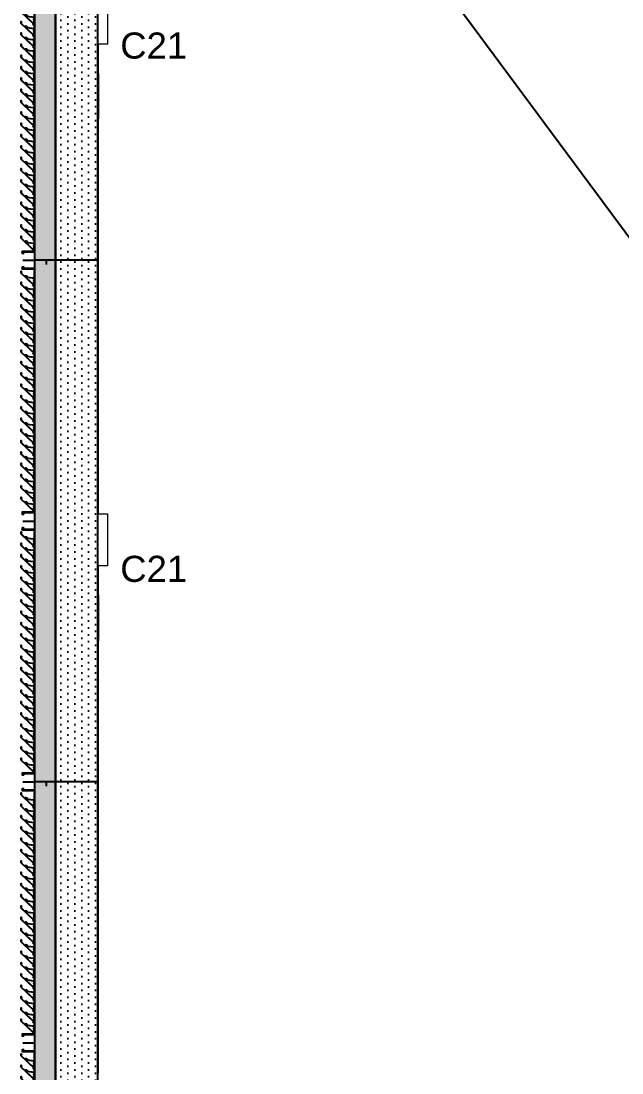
# Model space of a CAD drawing. Header units: millimetres. Extents: x 652937 to 1670132, y 1473552 to 2851037.
# Drawn here: x 696048 to 699505, y 1484532 to 1490579 of the extents above; entities that cross this region are included whole.
import ezdxf

# ---------------------------------------------------------------- set-up
doc = ezdxf.new("R2010")
doc.units = ezdxf.units.MM
doc.set_wipeout_variables(frame=1)
for name, pattern in [('CENTER', [50.8, 31.75, -6.35, 6.35, -6.35]), ('HIDDEN', [0.375, 0.25, -0.125]), ('XKITLINE00', [0]), ('XKITLINE02', [4, 2, -2])]:
    doc.linetypes.add(name, pattern=pattern)
for name, color, linetype in [('010 - ASPG_ACCESSORIES_MAIN_COLOR_1', 7, 'Continuous'), ('010 - ASPG_EXTR_MAIN_COLOR_2', 7, 'Continuous'), ('010 - ASPG_FLASHING_HATCH_', 7, 'Continuous'), ('010 - ASPG_FLASHING_MAIN_COLOR_2', 7, 'Continuous'), ('010 - ASPG_FLASHING_MAIN_COLOR_4', 7, 'Continuous'), ('010 - ASPG_FLASHING_WIPEOUT_', 7, 'Continuous'), ('010 - ASPG_FLASING_WIPEOUT_', 7, 'Continuous'), ('010 - ASPG_FRAMING_CUT_COLOR_4', 7, 'Continuous'), ('010 - ASPG_FRAMING_HATCH_', 7, 'Continuous'), ('010 - ASPG_FRAMING_MAIN_COLOR_2', 7, 'Continuous'), ('010 - ASPG_FRAMING_SUB_COLOR_2', 7, 'Continuous'), ('010 - ASPG_FRAMING_WIPEOUT_', 7, 'Continuous'), ('BOLT & SCREW', 7, 'Continuous'), ('Center Line', 7, 'CENTER'), ('DIM', 7, 'Continuous')]:
    doc.layers.add(name, color=color, linetype=linetype)
for name, color, linetype, plot in [('010 - ASPG_EXTR_DEF_SUB', 7, 'Continuous', False), ('010 - ASPG_FASTERN_DEF_SUB', 7, 'Continuous', False), ('010 - ASPG_FRAMING_DEF_SUB', 7, 'Continuous', False)]:
    doc.layers.add(name, color=color, linetype=linetype, plot=plot)
for name, color, linetype, lineweight in [('12-GRID', 7, 'CENTER', 13), ('A-230-M_FLOOR', 7, 'Continuous', 25), ('A-COLOMN', 7, 'Continuous', 9), ('A-WALL', 7, 'Continuous', 25), ('Bolt', 7, 'Continuous', 0), ('Part', 7, 'Continuous', 0), ('S-230-A-FLOOR', 7, 'Continuous', 9), ('SCREW', 7, 'Continuous', 5)]:
    doc.layers.add(name, color=color, linetype=linetype, lineweight=lineweight)
doc.styles.add('Arial', font='arial.ttf')
pattern_1 = [(270, (1257419.24324, -520041.6224), (0.65495992507, -1.1344238721), [0.7562825814, -1.5125651628]), (30, (1257419.24324, -520041.6224), (0.65495992936, 1.1344238696), [0.7562825814, -1.5125651628]), (330, (1257419.24324, -520041.6224), (1.30991985442, -2.48e-09), [-1.5125651628, 0.7562825814])]
pattern_2 = [(315, (1257419.4929, -520021.6224), (1.3369313545, 1.3369313545), []), (45, (1257419.4929, -520021.6224), (-1.3369313545, 1.3369313545), [])]
pattern_3 = [(270, (1257419.4425, -520043.9224), (0.65495992507, -1.1344238721), [0.7562825814, -1.5125651628]), (30, (1257419.4425, -520043.9224), (0.65495992936, 1.1344238696), [0.7562825814, -1.5125651628]), (330, (1257419.4425, -520043.9224), (1.30991985442, -2.48e-09), [-1.5125651628, 0.7562825814])]
pattern_4 = [(315, (1257419.1929, -520023.9224), (1.3369313545, 1.3369313545), []), (45, (1257419.1929, -520023.9224), (-1.3369313545, 1.3369313545), [])]

# ---------------------------------------------------------------- blocks, each defined once
blk = doc.blocks.new('opening')
at = {"layer": 'A-230-M_FLOOR', "color": 7, "linetype": 'HIDDEN', "ltscale": 30}
blk.add_line((6.9598, 1.6996), (23.2147, 13.7349), dxfattribs=at)
blk = doc.blocks.new('21')
at = {"layer": 'A-COLOMN', "color": 7}
for p, q in [((0, 0.0692), (0, -0.0692)), ((-0.0692, 0), (0.0692, 0))]:
    blk.add_line(p, q, dxfattribs=at)
at = {"layer": 'A-COLOMN', "color": 7, "ltscale": 3}
blk.add_lwpolyline([(-0.15, 0.15), (0.15, 0.15), (0.15, -0.15), (-0.15, -0.15)], close=True, dxfattribs=at)
blk = doc.blocks.new('3')
at = {"layer": 'Bolt', "color": 7, "linetype": 'XKITLINE00', "lineweight": 0}
for p, q in [((-154.516, 63.235), (-154.516, 63.189)), ((-154.516, 63.235), (-154.516, 63.189)), ((-154.216, 63.235), (-154.216, 63.189)), ((-154.216, 63.235), (-154.216, 63.189)), ((-142.941, 63.235), (-142.941, 63.189)), ((-142.941, 63.235), (-142.941, 63.189)), ((-142.641, 63.235), (-142.641, 63.189)), ((-142.641, 63.235), (-142.641, 63.189)), ((-138.441, 63.235), (-138.441, 63.189)), ((-138.441, 63.235), (-138.441, 63.189)), ((-138.141, 63.235), (-138.141, 63.189)), ((-138.141, 63.235), (-138.141, 63.189)), ((-127.941, 63.235), (-127.941, 63.189)), ((-127.941, 63.235), (-127.941, 63.189)), ((-127.641, 63.235), (-127.641, 63.189)), ((-127.641, 63.235), (-127.641, 63.189)), ((-154.586, 63.165), (-154.54, 63.165)), ((-154.586, 63.165), (-154.54, 63.165)), ((-154.516, 63.095), (-154.516, 63.142)), ((-154.516, 63.095), (-154.516, 63.142)), ((-154.446, 63.165), (-154.493, 63.165)), ((-154.446, 63.165), (-154.493, 63.165)), ((-154.286, 63.165), (-154.24, 63.165)), ((-154.286, 63.165), (-154.24, 63.165)), ((-154.216, 63.095), (-154.216, 63.142)), ((-154.216, 63.095), (-154.216, 63.142)), ((-154.146, 63.165), (-154.193, 63.165)), ((-154.146, 63.165), (-154.193, 63.165)), ((-143.011, 63.165), (-142.965, 63.165)), ((-143.011, 63.165), (-142.965, 63.165)), ((-142.941, 63.095), (-142.941, 63.142)), ((-142.941, 63.095), (-142.941, 63.142)), ((-142.871, 63.165), (-142.918, 63.165)), ((-142.871, 63.165), (-142.918, 63.165)), ((-142.711, 63.165), (-142.665, 63.165)), ((-142.711, 63.165), (-142.665, 63.165)), ((-142.641, 63.095), (-142.641, 63.142)), ((-142.641, 63.095), (-142.641, 63.142)), ((-142.571, 63.165), (-142.618, 63.165)), ((-142.571, 63.165), (-142.618, 63.165)), ((-138.511, 63.165), (-138.465, 63.165)), ((-138.511, 63.165), (-138.465, 63.165)), ((-138.441, 63.095), (-138.441, 63.142)), ((-138.441, 63.095), (-138.441, 63.142)), ((-138.371, 63.165), (-138.418, 63.165)), ((-138.371, 63.165), (-138.418, 63.165)), ((-138.211, 63.165), (-138.165, 63.165)), ((-138.211, 63.165), (-138.165, 63.165)), ((-138.141, 63.095), (-138.141, 63.142)), ((-138.141, 63.095), (-138.141, 63.142)), ((-138.071, 63.165), (-138.118, 63.165)), ((-138.071, 63.165), (-138.118, 63.165)), ((-128.011, 63.165), (-127.965, 63.165)), ((-128.011, 63.165), (-127.965, 63.165)), ((-127.941, 63.095), (-127.941, 63.142)), ((-127.941, 63.095), (-127.941, 63.142)), ((-127.871, 63.165), (-127.918, 63.165)), ((-127.871, 63.165), (-127.918, 63.165)), ((-127.711, 63.165), (-127.665, 63.165)), ((-127.711, 63.165), (-127.665, 63.165)), ((-127.641, 63.095), (-127.641, 63.142)), ((-127.641, 63.095), (-127.641, 63.142)), ((-127.571, 63.165), (-127.618, 63.165)), ((-127.571, 63.165), (-127.618, 63.165)), ((-154.836, 62.614), (-154.79, 62.614)), ((-154.766, 62.684), (-154.766, 62.637)), ((-154.766, 62.544), (-154.766, 62.591)), ((-154.696, 62.614), (-154.743, 62.614)), ((-154.036, 62.614), (-153.99, 62.614)), ((-153.966, 62.684), (-153.966, 62.637)), ((-153.966, 62.544), (-153.966, 62.591)), ((-153.896, 62.614), (-153.943, 62.614)), ((-143.261, 62.616), (-143.215, 62.616)), ((-143.191, 62.686), (-143.191, 62.64)), ((-143.191, 62.546), (-143.191, 62.593)), ((-143.121, 62.616), (-143.168, 62.616)), ((-142.461, 62.616), (-142.415, 62.616)), ((-142.391, 62.686), (-142.391, 62.64)), ((-142.391, 62.546), (-142.391, 62.593)), ((-142.321, 62.616), (-142.368, 62.616)), ((-138.761, 62.617), (-138.715, 62.617)), ((-138.691, 62.687), (-138.691, 62.64)), ((-138.691, 62.547), (-138.691, 62.594)), ((-138.621, 62.617), (-138.668, 62.617)), ((-137.961, 62.617), (-137.915, 62.617)), ((-137.891, 62.687), (-137.891, 62.64)), ((-137.891, 62.547), (-137.891, 62.594)), ((-137.821, 62.617), (-137.868, 62.617)), ((-128.261, 62.622), (-128.215, 62.622)), ((-128.191, 62.692), (-128.191, 62.646)), ((-128.191, 62.552), (-128.191, 62.599)), ((-128.121, 62.622), (-128.168, 62.622)), ((-127.461, 62.622), (-127.415, 62.622)), ((-127.391, 62.692), (-127.391, 62.646)), ((-127.391, 62.552), (-127.391, 62.599)), ((-127.321, 62.622), (-127.368, 62.622))]:
    blk.add_line(p, q, dxfattribs=at)
at = {"layer": 'Bolt', "color": 7, "linetype": 'XKITLINE02', "lineweight": 0}
for p, q in [((-154.312, 62.614), (-154.526, 62.614)), ((-154.381, 62.711), (-154.406, 62.711)), ((-154.351, 62.649), (-154.381, 62.649)), ((-142.846, 62.616), (-142.631, 62.616)), ((-142.806, 62.651), (-142.776, 62.651)), ((-142.776, 62.714), (-142.751, 62.714)), ((-138.237, 62.617), (-138.451, 62.617)), ((-138.306, 62.715), (-138.331, 62.715)), ((-138.276, 62.652), (-138.306, 62.652)), ((-127.846, 62.622), (-127.631, 62.622)), ((-127.806, 62.657), (-127.776, 62.657)), ((-127.806, 62.587), (-127.776, 62.587)), ((-127.776, 62.72), (-127.751, 62.72)), ((-154.381, 62.516), (-154.406, 62.516)), ((-154.351, 62.579), (-154.381, 62.579)), ((-142.806, 62.581), (-142.776, 62.581)), ((-142.776, 62.519), (-142.751, 62.519)), ((-138.306, 62.52), (-138.331, 62.52)), ((-138.276, 62.582), (-138.306, 62.582)), ((-127.776, 62.525), (-127.751, 62.525))]:
    blk.add_line(p, q, dxfattribs=at)
at = {"layer": 'Part', "color": 7, "linetype": 'XKITLINE02', "lineweight": 0}
for p, q in [((-155.741, 63.493), (-155.741, 62.868)), ((-154.381, 63.465), (-154.381, 62.889)), ((-154.351, 63.465), (-154.351, 62.889)), ((-142.806, 63.465), (-142.806, 62.891)), ((-142.776, 63.465), (-142.776, 62.891)), ((-138.306, 63.465), (-138.306, 62.892)), ((-138.276, 63.465), (-138.276, 62.892)), ((-127.806, 63.465), (-127.806, 62.897)), ((-127.806, 62.897), (-127.806, 63.465)), ((-127.776, 63.465), (-127.776, 62.897)), ((-127.776, 62.897), (-127.776, 63.465)), ((-154.381, 63.007), (-154.351, 63.007)), ((-142.776, 63.009), (-142.806, 63.009)), ((-138.306, 63.01), (-138.276, 63.01)), ((-127.776, 63.015), (-127.806, 63.015)), ((-154.381, 62.764), (-154.381, 62.464)), ((-142.776, 62.766), (-142.776, 62.466)), ((-138.306, 62.767), (-138.306, 62.467)), ((-127.776, 62.772), (-127.776, 62.472))]:
    blk.add_line(p, q, dxfattribs=at)
at = {"layer": 'Part', "color": 7, "linetype": 'HIDDEN', "lineweight": 0, "ltscale": 5}
for p, q in [((-141.416, 63.452), (-155.741, 63.453)), ((-126.416, 63.452), (-139.667, 63.453)), ((-141.416, 62.907), (-155.741, 62.908)), ((-126.416, 62.907), (-139.667, 62.908))]:
    blk.add_line(p, q, dxfattribs=at)
at = {"layer": 'Part', "color": 7, "linetype": 'HIDDEN', "lineweight": 0}
for p, q in [((-155.016, 62.989), (-154.916, 62.889)), ((-153.816, 62.889), (-153.716, 62.989)), ((-143.341, 62.891), (-143.441, 62.991)), ((-142.141, 62.991), (-142.241, 62.891))]:
    blk.add_line(p, q, dxfattribs=at)
at = {"layer": 'Part', "color": 7, "lineweight": 0}
for p, q in [((-138.941, 62.992), (-138.841, 62.892)), ((-137.741, 62.892), (-137.641, 62.992)), ((-128.341, 62.897), (-128.441, 62.997)), ((-127.141, 62.997), (-127.241, 62.897)), ((-154.406, 62.764), (-154.406, 62.464)), ((-142.751, 62.766), (-142.751, 62.466)), ((-138.331, 62.767), (-138.331, 62.467)), ((-127.751, 62.772), (-127.751, 62.472)), ((-154.916, 62.339), (-155.016, 62.239)), ((-153.716, 62.239), (-153.816, 62.339)), ((-143.441, 62.241), (-143.341, 62.341)), ((-142.241, 62.341), (-142.141, 62.241)), ((-138.841, 62.342), (-138.941, 62.242)), ((-137.641, 62.242), (-137.741, 62.342)), ((-128.441, 62.247), (-128.341, 62.347)), ((-127.241, 62.347), (-127.141, 62.247))]:
    blk.add_line(p, q, dxfattribs=at)
for points in [[(-155.741, 62.868), (-141.416, 62.867), (-141.416, 63.492), (-155.741, 63.493)], [(-126.416, 62.867), (-139.667, 62.868), (-139.667, 63.493), (-126.416, 63.492)], [(-143.341, 62.891), (-142.241, 62.891), (-142.241, 62.341), (-143.341, 62.341)], [(-137.741, 62.892), (-138.841, 62.892), (-138.841, 62.342), (-137.741, 62.342)], [(-128.341, 62.897), (-127.241, 62.897), (-127.241, 62.347), (-128.341, 62.347)], [(-153.816, 62.889), (-154.916, 62.889), (-154.916, 62.339), (-153.816, 62.339)], [(-154.616, 62.404), (-154.381, 62.404), (-154.381, 62.824), (-154.616, 62.824), (-154.616, 62.864), (-154.116, 62.864), (-154.116, 62.824), (-154.351, 62.824), (-154.351, 62.404), (-154.116, 62.404), (-154.116, 62.364), (-154.616, 62.364)], [(-142.541, 62.406), (-142.776, 62.406), (-142.776, 62.826), (-142.541, 62.826), (-142.541, 62.866), (-143.041, 62.866), (-143.041, 62.826), (-142.806, 62.826), (-142.806, 62.406), (-143.041, 62.406), (-143.041, 62.366), (-142.541, 62.366)], [(-138.541, 62.407), (-138.306, 62.407), (-138.306, 62.827), (-138.541, 62.827), (-138.541, 62.867), (-138.041, 62.867), (-138.041, 62.827), (-138.276, 62.827), (-138.276, 62.407), (-138.041, 62.407), (-138.041, 62.367), (-138.541, 62.367)], [(-127.541, 62.412), (-127.776, 62.412), (-127.776, 62.832), (-127.541, 62.832), (-127.541, 62.872), (-128.041, 62.872), (-128.041, 62.832), (-127.806, 62.832), (-127.806, 62.412), (-128.041, 62.412), (-128.041, 62.372), (-127.541, 62.372)]]:
    blk.add_lwpolyline(points, close=True, dxfattribs=at)
at = {"layer": 'Part', "color": 7, "linetype": 'XKITLINE02', "lineweight": 0}
for points in [[(-154.116, 62.889), (-154.116, 63.465), (-154.616, 63.465), (-154.616, 62.889)], [(-143.041, 62.891), (-143.041, 63.465), (-142.541, 63.465), (-142.541, 62.891)], [(-138.041, 62.897), (-138.041, 63.465), (-138.541, 63.465), (-138.541, 62.892)], [(-128.041, 62.897), (-128.041, 63.465), (-127.541, 63.465), (-127.541, 62.897)]]:
    blk.add_lwpolyline(points, dxfattribs=at)
at = {"layer": 'Part', "color": 7, "linetype": 'HIDDEN', "lineweight": 0}
for points in [[(-153.716, 62.859), (-153.716, 62.989), (-155.016, 62.989), (-155.016, 62.859)], [(-143.441, 62.861), (-143.441, 62.991), (-142.141, 62.991), (-142.141, 62.861)], [(-138.041, 62.992), (-138.541, 62.992)], [(-128.041, 62.997), (-127.541, 62.997)]]:
    blk.add_lwpolyline(points, dxfattribs=at)
at = {"layer": 'Part', "color": 7, "lineweight": 0}
for points in [[(-138.541, 62.992), (-138.941, 62.992), (-138.941, 62.242), (-137.641, 62.242), (-137.641, 62.992), (-138.041, 62.992)], [(-127.541, 62.997), (-127.141, 62.997), (-127.141, 62.247), (-128.441, 62.247), (-128.441, 62.997), (-128.041, 62.997)], [(-155.016, 62.859), (-155.016, 62.239), (-153.716, 62.239), (-153.716, 62.859)], [(-154.381, 62.464), (-154.681, 62.464), (-154.681, 62.764), (-154.381, 62.764)], [(-142.141, 62.861), (-142.141, 62.241), (-143.441, 62.241), (-143.441, 62.861)], [(-142.776, 62.466), (-142.476, 62.466), (-142.476, 62.766), (-142.776, 62.766)], [(-138.306, 62.467), (-138.606, 62.467), (-138.606, 62.767), (-138.306, 62.767)], [(-127.776, 62.472), (-127.476, 62.472), (-127.476, 62.772), (-127.776, 62.772)]]:
    blk.add_lwpolyline(points, dxfattribs=at)
blk = doc.blocks.new('W-1-PP18-ST_ENT3_REV02_20260413-050421_PP18_ENT3_MAIN_PLAN')
at = {"layer": 'A-WALL', "color": 7, "linetype": 'HIDDEN', "lineweight": 13, "ltscale": 8}
for points in [[(-4083.9, -4906), (-4084.4, -2206)], [(-4083.3, -8120.9), (-4083.8, -5205.9)]]:
    blk.add_lwpolyline(points, dxfattribs=at)
at = {"layer": 'A-WALL', "color": 7, "lineweight": 13}
for points in [[(-3834, -4905.9), (-3834.5, -2205.9)], [(-3833.3, -8119.9), (-3833.9, -5205.9)]]:
    blk.add_lwpolyline(points, dxfattribs=at)
at = {"color": 7, "xscale": 1000, "yscale": 1000, "zscale": 1000, "rotation": 90.00830806532032}
blk.add_blockref('opening', (9903.2, -22408.6), dxfattribs=at)
at = {"layer": 'S-230-A-FLOOR', "color": 7, "xscale": 1000, "yscale": 1000, "zscale": 1000, "rotation": 90.00830806532032}
for p in [(-3932.4, -2055.9), (-3932.4, -5055.9)]:
    blk.add_blockref('21', p, dxfattribs=at)
at = {"layer": 'DIM', "color": 7, "char_height": 150, "attachment_point": 5, "rotation": 0.00831, "style": 'Arial', "bg_fill": 3, "box_fill_scale": 1.1, "bg_fill_color": 256, "bg_fill_true_color": 13158600, "bg_fill_transparency": 0}
for insert in [(-3516.5, -2215.8), (-3516.5, -5224)]:
    blk.add_mtext('\\A1;C21', dxfattribs=dict(at, insert=insert))
at = {"color": 7, "xscale": 200.000000000001, "yscale": 200.000000000001, "zscale": 200.000000000001, "rotation": 90}
blk.add_blockref('3', (8614.4, 23052.3), dxfattribs=at)
blk = doc.blocks.new('*U9351')
at = {"layer": '12-GRID', "color": 7, "linetype": 'CENTER'}
for p, q in [((0, -6.2), (0, 2.2)), ((-4.2, -2), (4.2, -2))]:
    blk.add_line(p, q, dxfattribs=at)
at = {"layer": 'BOLT & SCREW', "color": 7}
for p, q in [((-0.6, -1.8), (-1.8, -1.6)), ((-0.6, -2.2), (-1.8, -2.4)), ((-0.5, -1.8), (-0.9, -1.6)), ((-0.5, -2.2), (-0.9, -2.4)), ((-0.2, -1.4), (-0.4, -0.2)), ((-0.2, -1.5), (-0.4, -1.1)), ((-0.2, -2.5), (-0.4, -2.9)), ((-0.2, -2.6), (-0.4, -3.8)), ((0.2, -1.4), (0.4, -0.2)), ((0.2, -1.5), (0.4, -1.1)), ((0.4, -2.9), (0.2, -2.5)), ((0.2, -2.6), (0.4, -3.8)), ((0.5, -1.8), (0.9, -1.6)), ((0.5, -2.2), (0.9, -2.4)), ((0.6, -1.8), (1.8, -1.6)), ((0.6, -2.2), (1.8, -2.4))]:
    blk.add_line(p, q, dxfattribs=at)
for points in [[(-1.8, -1.6), (-0.9, -1.6, 0.414214), (-0.4, -1.1), (-0.4, -0.2), (0.4, -0.2), (0.4, -1.1, 0.414214), (0.9, -1.6), (1.8, -1.6), (1.8, -2.4), (0.9, -2.4, 0.414214), (0.4, -2.9), (0.4, -3.8), (-0.4, -3.8), (-0.4, -2.9, 0.414214), (-0.9, -2.4), (-1.8, -2.4)], [(0.2, -2.5, -0.414214), (0.5, -2.2), (0.6, -2.2), (0.6, -1.8), (0.5, -1.8, -0.414214), (0.2, -1.5), (0.2, -1.4), (-0.2, -1.4), (-0.2, -1.5, -0.414214), (-0.5, -1.8), (-0.6, -1.8), (-0.6, -2.2), (-0.5, -2.2, -0.414214), (-0.2, -2.5), (-0.2, -2.6), (0.2, -2.6)]]:
    blk.add_lwpolyline(points, format="xyb", close=True, dxfattribs=at)
blk.add_circle((0, -2), 3.5, dxfattribs=at)
blk = doc.blocks.new('000_ASPG_TYP_FILES_20260218-010703_FRAME_EXTR_')
at = {"layer": '010 - ASPG_FRAMING_HATCH_'}
h = blk.add_hatch(dxfattribs=at)
h.set_pattern_fill('ANSI32', scale=0.1, angle=180)
edge = h.paths.add_edge_path()
edge.add_line((2, 16), (2, 2))
edge.add_line((2, 2), (39.7, 2))
edge.add_arc((39.7, 1.7), 0.3, 0, 90, ccw=False)
edge.add_line((40, 1.7), (40, 0.3))
edge.add_arc((39.7, 0.3), 0.3, -90, 0, ccw=False)
edge.add_line((39.7, 0), (0.3, 0))
edge.add_arc((0.3, 0.3), 0.3, 180, 270, ccw=False)
edge.add_line((0, 0.3), (0, 17.7))
edge.add_arc((0.3, 17.7), 0.3, 90, 180, ccw=False)
edge.add_line((0.3, 18), (22.6, 18))
edge.add_arc((22.6, 18.5), 0.5, 270, 380.20955)
edge.add_arc((26.2, 19.8), 3.35, 182.06379, 200.20955, ccw=False)
edge.add_arc((23.6, 19.7), 0.76, 2.06379, 182.06379, ccw=False)
edge.add_arc((26.2, 19.8), 1.83, 182.06379, 447.93621)
edge.add_arc((26.3, 22.4), 0.76, 87.93621, 267.93621, ccw=False)
edge.add_arc((26.2, 19.8), 3.35, 69.79045, 87.93621, ccw=False)
edge.add_arc((27.5, 23.4), 0.5, 249.79045, 360)
edge.add_line((28, 23.4), (28, 26.7))
edge.add_line((28, 26.7), (28.5, 27.2))
edge.add_line((28.5, 27.2), (28, 27.7))
edge.add_line((28, 27.7), (28, 38.6))
edge.add_line((28, 38.6), (28.5, 39.1))
edge.add_line((28.5, 39.1), (28, 39.6))
edge.add_line((28, 39.6), (28, 42.9))
edge.add_arc((27.5, 42.9), 0.5, 0, 110.20955)
edge.add_arc((26.2, 46.5), 3.35, 272.06379, 290.20955, ccw=False)
edge.add_arc((26.3, 43.9), 0.76, 92.06379, 272.06379, ccw=False)
edge.add_arc((26.2, 46.5), 1.83, 272.06379, 537.93621)
edge.add_arc((23.6, 46.6), 0.76, 177.93621, 357.93621, ccw=False)
edge.add_arc((26.2, 46.5), 3.35, 159.79045, 177.93621, ccw=False)
edge.add_arc((22.6, 47.8), 0.5, 339.79045, 450)
edge.add_line((22.6, 48.3), (0.3, 48.3))
edge.add_arc((0.3, 48.6), 0.3, 180, 270, ccw=False)
edge.add_line((0, 48.6), (0, 60))
edge.add_arc((0.3, 60), 0.3, 90, 180, ccw=False)
edge.add_line((0.3, 60.3), (5, 60.3))
edge.add_line((5, 60.3), (5, 65))
edge.add_arc((5.3, 65), 0.3, 90, 180, ccw=False)
edge.add_line((5.3, 65.3), (30, 65.3))
edge.add_line((30, 65.3), (30, 63.6))
edge.add_arc((29.7, 63.6), 0.3, -90, 0, ccw=False)
edge.add_line((29.7, 63.3), (7.3, 63.3))
edge.add_arc((7.3, 63), 0.3, 90, 180)
edge.add_line((7, 63), (7, 58.3))
edge.add_line((7, 58.3), (2.3, 58.3))
edge.add_arc((2.3, 58), 0.3, 90, 180)
edge.add_line((2, 58), (2, 50.6))
edge.add_arc((2.3, 50.6), 0.3, 180, 270)
edge.add_line((2.3, 50.3), (29.7, 50.3))
edge.add_arc((29.7, 50), 0.3, 0, 90, ccw=False)
edge.add_line((30, 50), (30, 26.7))
edge.add_line((30, 26.7), (30, 16.3))
edge.add_arc((29.7, 16.3), 0.3, -90, 0, ccw=False)
edge.add_line((29.7, 16), (2, 16))
at = {"layer": '010 - ASPG_FRAMING_CUT_COLOR_4', "color": 7}
blk.add_lwpolyline([(2, 16), (2, 2), (39.7, 2, -0.414214), (40, 1.7), (40, 0.3, -0.414214), (39.7, 0), (0.3, 0, -0.414214), (0, 0.3), (0, 17.7, -0.414214), (0.3, 18), (22.6, 18, 0.52173), (23, 18.7, -0.079342), (22.8, 19.7, -1), (24.3, 19.8, 2.296346), (26.2, 21.7, -1), (26.3, 23.2, -0.079342), (27.3, 23, 0.52173), (28, 23.4), (28, 26.7), (28.5, 27.2), (28, 27.7), (28, 38.6), (28.5, 39.1), (28, 39.6), (28, 42.9, 0.52173), (27.3, 43.3, -0.079342), (26.3, 43.1, -1), (26.2, 44.6, 2.296346), (24.3, 46.5, -1), (22.8, 46.6, -0.079342), (23, 47.6, 0.52173), (22.6, 48.3), (0.3, 48.3, -0.414214), (0, 48.6), (0, 60, -0.414214), (0.3, 60.3), (5, 60.3), (5, 65, -0.414214), (5.3, 65.3), (30, 65.3), (30, 63.6, -0.414214), (29.7, 63.3), (7.3, 63.3, 0.414214), (7, 63), (7, 58.3), (2.3, 58.3, 0.414214), (2, 58), (2, 50.6, 0.414214), (2.3, 50.3), (29.7, 50.3, -0.414214), (30, 50), (30, 26.7), (30, 16.3, -0.414214), (29.7, 16)], format="xyb", close=True, dxfattribs=at)
at = {"color": 7}
for p in [(26.2, 48.5), (26.2, 21.8)]:
    blk.add_blockref('*U9351', p, dxfattribs=at)
blk = doc.blocks.new('*U9353')
at = {"layer": '010 - ASPG_FRAMING_HATCH_', "transparency": 33554585}
h = blk.add_hatch(dxfattribs=at)
h.set_pattern_fill('ANSI32', scale=0.25)
edge = h.paths.add_edge_path()
edge.add_line((2, -50), (2, -75))
edge.add_line((2, -75), (0, -75))
edge.add_line((0, -75), (0, -49))
edge.add_arc((1, -49), 1, 90, 180, ccw=False)
edge.add_line((1, -48), (63, -48))
edge.add_arc((63, -47), 1, 270, 360)
edge.add_line((64, -47), (64, 47))
edge.add_arc((63, 47), 1, 0, 90)
edge.add_line((63, 48), (1, 48))
edge.add_arc((1, 49), 1, 180, 270, ccw=False)
edge.add_line((0, 49), (0, 75))
edge.add_line((0, 75), (2, 75))
edge.add_line((2, 75), (2, 50))
edge.add_line((2, 50), (141, 50))
edge.add_line((141, 50), (141, 41))
edge.add_arc((140, 41), 1, 270, 360, ccw=False)
edge.add_line((140, 40), (132, 40))
edge.add_arc((132, 41), 1, 180, 270, ccw=False)
edge.add_line((131, 41), (131, 47))
edge.add_arc((130, 47), 1, 0, 90)
edge.add_line((130, 48), (67, 48))
edge.add_arc((67, 47), 1, 90, 180)
edge.add_line((66, 47), (66, -47))
edge.add_arc((67, -47), 1, 180, 270)
edge.add_line((67, -48), (130, -48))
edge.add_arc((130, -47), 1, 270, 360)
edge.add_line((131, -47), (131, -41))
edge.add_arc((132, -41), 1, 90, 180, ccw=False)
edge.add_line((132, -40), (140, -40))
edge.add_arc((140, -41), 1, 0, 90, ccw=False)
edge.add_line((141, -41), (141, -50))
edge.add_line((141, -50), (2, -50))
h.paths.add_polyline_path([(139, 48), (139, 42), (133, 42), (133, 48)], flags=16)
h.paths.add_polyline_path([(139, -48), (139, -42), (133, -42), (133, -48)], flags=16)
at = {"layer": '010 - ASPG_FRAMING_HATCH_'}
h = blk.add_hatch(dxfattribs=at)
h.set_pattern_fill('ANSI37', scale=0.595498, angle=-90)
h.set_pattern_definition(pattern_2)
edge = h.paths.add_edge_path()
edge.add_ellipse((57.8, 55), major_axis=(0, -5), ratio=0.644482, start_angle=0, end_angle=180)
edge.add_line((57.8, 60), (62, 60))
edge.add_arc((62, 60.3), 0.3, -90, 0)
edge.add_line((62.3, 60.3), (62.3, 61))
edge.add_line((62.3, 61), (61.8, 61.5))
edge.add_line((61.8, 61.5), (62.3, 62))
edge.add_line((62.3, 62), (61.8, 62.5))
edge.add_line((61.8, 62.5), (62.3, 63))
edge.add_line((62.3, 63), (61.8, 63.5))
edge.add_line((61.8, 63.5), (62.3, 64))
edge.add_line((62.3, 64), (62.3, 65))
edge.add_line((62.3, 65), (63.3, 65))
edge.add_line((63.3, 65), (63.8, 65.5))
edge.add_line((63.8, 65.5), (64.3, 65))
edge.add_line((64.3, 65), (64.8, 65.5))
edge.add_line((64.8, 65.5), (65.3, 65))
edge.add_line((65.3, 65), (65.8, 65.5))
edge.add_line((65.8, 65.5), (66.3, 65))
edge.add_line((66.3, 65), (67, 65))
edge.add_arc((67, 65.3), 0.3, -90, 0)
edge.add_line((67.3, 65.3), (67.3, 60))
edge.add_arc((77.2, 55), 11.1, 153.20373, 206.79627)
edge.add_line((67.3, 50), (57.8, 50))
h = blk.add_hatch(dxfattribs=at)
h.set_pattern_fill('ANSI37', scale=0.595498, angle=-90)
h.set_pattern_definition(pattern_4)
edge = h.paths.add_edge_path()
edge.add_ellipse((11.5, 55), major_axis=(0, -5), ratio=0.644482, start_angle=180, end_angle=360, ccw=False)
edge.add_line((11.5, 60), (2, 60))
edge.add_arc((-7.9, 55), 11.1, -26.79627, 26.79627, ccw=False)
edge.add_line((2, 50), (11.5, 50))
h = blk.add_hatch(dxfattribs=at)
h.set_pattern_fill('HONEY', scale=0.238199, angle=-90)
h.set_pattern_definition(pattern_3)
edge = h.paths.add_edge_path()
edge.add_ellipse((11.8, 55), major_axis=(0, -5), ratio=0.644482, start_angle=0, end_angle=360, ccw=False)
h = blk.add_hatch(dxfattribs=at)
h.set_pattern_fill('HONEY', scale=0.238199, angle=-90)
h.set_pattern_definition(pattern_1)
edge = h.paths.add_edge_path()
edge.add_ellipse((57.5, 55), major_axis=(0, -5), ratio=0.644482, start_angle=0, end_angle=360)
h = blk.add_hatch(dxfattribs=at)
h.set_pattern_fill('ANSI37', scale=0.595498, angle=-90)
h.set_pattern_definition(pattern_4)
edge = h.paths.add_edge_path()
edge.add_ellipse((11.5, -55), major_axis=(0, 5), ratio=0.644482, start_angle=0, end_angle=180)
edge.add_line((11.5, -60), (2, -60))
edge.add_arc((-7.9, -55), 11.1, 333.20373, 386.79627)
edge.add_line((2, -50), (11.5, -50))
h = blk.add_hatch(dxfattribs=at)
h.set_pattern_fill('HONEY', scale=0.238199, angle=-90)
h.set_pattern_definition(pattern_3)
edge = h.paths.add_edge_path()
edge.add_ellipse((11.8, -55), major_axis=(0, 5), ratio=0.644482, start_angle=0, end_angle=360)
h = blk.add_hatch(dxfattribs=at)
h.set_pattern_fill('HONEY', scale=0.238199, angle=-90)
h.set_pattern_definition(pattern_1)
edge = h.paths.add_edge_path()
edge.add_ellipse((57.5, -55), major_axis=(0, 5), ratio=0.644482, start_angle=0, end_angle=360, ccw=False)
h = blk.add_hatch(dxfattribs=at)
h.set_pattern_fill('ANSI37', scale=0.595498, angle=-90)
h.set_pattern_definition(pattern_2)
edge = h.paths.add_edge_path()
edge.add_ellipse((57.8, -55), major_axis=(0, 5), ratio=0.644482, start_angle=180, end_angle=360, ccw=False)
edge.add_line((57.8, -60), (62, -60))
edge.add_arc((62, -60.3), 0.3, 360, 450, ccw=False)
edge.add_line((62.3, -60.3), (62.3, -61))
edge.add_line((62.3, -61), (61.8, -61.5))
edge.add_line((61.8, -61.5), (62.3, -62))
edge.add_line((62.3, -62), (61.8, -62.5))
edge.add_line((61.8, -62.5), (62.3, -63))
edge.add_line((62.3, -63), (61.8, -63.5))
edge.add_line((61.8, -63.5), (62.3, -64))
edge.add_line((62.3, -64), (62.3, -65))
edge.add_line((62.3, -65), (63.3, -65))
edge.add_line((63.3, -65), (63.8, -65.5))
edge.add_line((63.8, -65.5), (64.3, -65))
edge.add_line((64.3, -65), (64.8, -65.5))
edge.add_line((64.8, -65.5), (65.3, -65))
edge.add_line((65.3, -65), (65.8, -65.5))
edge.add_line((65.8, -65.5), (66.3, -65))
edge.add_line((66.3, -65), (67, -65))
edge.add_arc((67, -65.3), 0.3, 360, 450, ccw=False)
edge.add_line((67.3, -65.3), (67.3, -60))
edge.add_arc((77.2, -55), 11.1, 153.20373, 206.79627, ccw=False)
edge.add_line((67.3, -50), (57.8, -50))
at = {"layer": '010 - ASPG_FASTERN_DEF_SUB', "color": 7}
blk.add_point((0, 0), dxfattribs=at)
at = {"layer": '010 - ASPG_FRAMING_CUT_COLOR_4', "color": 7}
blk.add_lwpolyline([(2, -50), (2, -75), (0, -75), (0, -49, -0.414214), (1, -48), (63, -48, 0.414214), (64, -47), (64, 47, 0.414214), (63, 48), (1, 48, -0.414214), (0, 49), (0, 75), (2, 75), (2, 50), (141, 50), (141, 41, -0.414214), (140, 40), (132, 40, -0.414214), (131, 41), (131, 47, 0.414214), (130, 48), (67, 48, 0.414214), (66, 47), (66, -47, 0.414214), (67, -48), (130, -48, 0.414214), (131, -47), (131, -41, -0.414214), (132, -40), (140, -40, -0.414214), (141, -41), (141, -50)], format="xyb", close=True, dxfattribs=at)
for points in [[(139, 48), (139, 42), (133, 42), (133, 48)], [(139, -48), (139, -42), (133, -42), (133, -48)]]:
    blk.add_lwpolyline(points, close=True, dxfattribs=at)
at = {"layer": '010 - ASPG_FRAMING_DEF_SUB', "color": 7, "transparency": 33554508}
blk.add_line((136.5, 0), (-4.5, 0), dxfattribs=at)
at = {"layer": '010 - ASPG_FRAMING_DEF_SUB', "color": 7, "transparency": 33554457}
for points in [[(54.3, 50), (67.3, 50), (67.3, 65.5), (54.3, 65.5)], [(2, 50), (15, 50), (15, 60), (2, 60)], [(2, -50), (15, -50), (15, -60), (2, -60)], [(54.3, -50), (67.3, -50), (67.3, -65.5), (54.3, -65.5)]]:
    blk.add_lwpolyline(points, close=True, dxfattribs=at)
at = {"layer": '010 - ASPG_FRAMING_SUB_COLOR_2', "color": 7}
for points in [[(57.5, 50), (67.3, 50, -0.238199), (67.3, 60), (67.3, 65.3, -0.414214), (67, 65), (66.3, 65), (65.8, 65.5), (65.3, 65), (64.8, 65.5), (64.3, 65), (63.8, 65.5), (63.3, 65), (62.3, 65), (62.3, 64), (61.8, 63.5), (62.3, 63), (61.8, 62.5), (62.3, 62), (61.8, 61.5), (62.3, 61), (62.3, 60.3, -0.414214), (62, 60), (57.5, 60)], [(11.8, 50), (2, 50, 0.238199), (2, 60), (11.8, 60)], [(11.8, -50), (2, -50, -0.238199), (2, -60), (11.8, -60)], [(57.5, -50), (67.3, -50, 0.238199), (67.3, -60), (67.3, -65.3, 0.414214), (67, -65), (66.3, -65), (65.8, -65.5), (65.3, -65), (64.8, -65.5), (64.3, -65), (63.8, -65.5), (63.3, -65), (62.3, -65), (62.3, -64), (61.8, -63.5), (62.3, -63), (61.8, -62.5), (62.3, -62), (61.8, -61.5), (62.3, -61), (62.3, -60.3, 0.414214), (62, -60), (57.5, -60)]]:
    blk.add_lwpolyline(points, format="xyb", dxfattribs=at)
at = {"layer": '010 - ASPG_FRAMING_SUB_COLOR_2', "color": 7, "extrusion": (0, 0, -1)}
for centre, major_axis in [((11.8, 55), (0, -5)), ((57.5, -55), (0, 5))]:
    blk.add_ellipse(centre, major_axis=major_axis, ratio=0.644482, dxfattribs=at)
at = {"layer": '010 - ASPG_FRAMING_SUB_COLOR_2', "color": 7}
for centre, major_axis in [((57.5, 55), (0, -5)), ((11.8, -55), (0, 5))]:
    blk.add_ellipse(centre, major_axis=major_axis, ratio=0.644482, dxfattribs=at)
blk = doc.blocks.new('PZG35-9D5')
at = {"layer": 'Center Line', "color": 7}
blk.add_line((0, 3.7), (0, -10.5), dxfattribs=at)
at = {"layer": 'SCREW', "color": 7}
for p, q in [((-1.4, 0), (-1.4, -1.1)), ((1.4, 0), (1.4, -0.6)), ((-1.9, -1.4), (1.9, -0.9)), ((-1.9, -1.4), (-1.4, -1.1)), ((-1.9, -1.4), (-1.4, -1.7)), ((-1.9, -2.7), (1.9, -2.2)), ((-1.9, -2.7), (-1.4, -2.4)), ((-1.9, -2.7), (-1.4, -3)), ((-1.9, -4), (-1.4, -3.7)), ((-1.9, -4), (-1, -3.9)), ((-1.9, -4), (-1.4, -4.3)), ((-1.4, -1.1), (1.4, -0.6)), ((-1.4, -1.7), (1.4, -1.2)), ((-1.4, -1.7), (-1.4, -2.4)), ((-1.4, -2.4), (1.4, -1.9)), ((-1.4, -3), (1.4, -2.5)), ((-1.4, -3), (-1.4, -3.7)), ((-1.4, -3.7), (-0.8, -3.6)), ((-1.4, -4.3), (-1.4, -8.1)), ((-1.4, -4.3), (-1.2, -4.3)), ((0, -9.5), (-1.4, -8.1)), ((0, -9.5), (1.4, -8.1)), ((0.6, -3.3), (1.4, -3.2)), ((0.7, -3.7), (1.9, -3.5)), ((0.7, -3.9), (1.4, -3.8)), ((0.7, -4.6), (1.4, -4.5)), ((0.7, -5), (1.9, -4.8)), ((0.7, -5.2), (1.4, -5.1)), ((1.9, -0.9), (1.4, -0.6)), ((1.9, -0.9), (1.4, -1.2)), ((1.4, -1.2), (1.4, -1.9)), ((1.9, -2.2), (1.4, -1.9)), ((1.9, -2.2), (1.4, -2.5)), ((1.4, -2.5), (1.4, -3.2)), ((1.9, -3.5), (1.4, -3.2)), ((1.9, -3.5), (1.4, -3.8)), ((1.4, -3.8), (1.4, -4.5)), ((1.9, -4.8), (1.4, -4.5)), ((1.9, -4.8), (1.4, -5.1)), ((1.4, -5.1), (1.4, -8.1))]:
    blk.add_line(p, q, dxfattribs=at)
blk.add_lwpolyline([(0, -9.5), (0.7, -5.2), (0.7, -3.6, 0.417657), (0.4, -3.3, 0.108102), (-0.8, -3.6), (-1.4, -4.7)], format="xyb", dxfattribs=at)
blk = doc.blocks.new('*U9352')
at = {"layer": 'SCREW', "color": 7}
blk.add_lwpolyline([(3, 1.8, 0.09906), (0.8, 2.5), (0.8, 2.3), (-0.8, 2.3), (-0.8, 2.5, 0.09906), (-3, 1.8, 0.266588), (-3.5, 1), (-3.5, 0.2, 0.414214), (-3.3, 0), (3.3, 0, 0.414214), (3.5, 0.2), (3.5, 1, 0.266588)], format="xyb", close=True, dxfattribs=at)
blk.add_blockref('PZG35-9D5', (0, 0), dxfattribs=at)
blk = doc.blocks.new('*U9355')
at = {"color": 7}
blk.add_point((0, 0), dxfattribs=at)
at = {"layer": '010 - ASPG_ACCESSORIES_MAIN_COLOR_1', "color": 7}
blk.add_lwpolyline([(-39.7, -0.6, 0.414214), (-40, -0.9), (-40, -7.4, 0.57735), (-39.7, -7.6), (-36.6, -5.8, 0.767327), (-36.8, -5.3), (-37.9, -5.3, -0.414214), (-38.2, -5), (-38.2, -2.8, -0.414214), (-38, -2.6), (-32.2, -2.6, -0.388879), (-32, -2.8), (-31.8, -4.3, 0.388879), (-31.3, -4.8), (-30.3, -4.8, 0.414214), (-30, -4.5), (-30, -2.9, -0.414214), (-29.7, -2.6), (0.4, -2.6, -0.378969), (3.4, -5.2), (8, -42.5, 0.446593), (11.6, -45.1, -0.489802), (16.1, -48.7), (16.1, -49.4, -0.18248), (15.8, -50, -0.267949), (15.3, -50.2, 1.122115), (15.1, -52.3, 0.405004), (18.1, -49.4), (18.1, -48.7, 0.489805), (11.2, -43.1, -0.446597), (9.9, -42.3), (4.9, -0.8, 0.364176), (4.6, -0.6)], format="xyb", close=True, dxfattribs=at)
at = {"layer": '010 - ASPG_EXTR_DEF_SUB', "color": 7}
for p in [(-40, -0.5), (43.4, -76.9), (43.4, -77.5)]:
    blk.add_point(p, dxfattribs=at)
at = {"layer": '010 - ASPG_EXTR_MAIN_COLOR_2', "color": 7}
blk.add_lwpolyline([(11.4, -48.2), (11.5, -47.4), (12.2, -47.6), (12.3, -46.8, -0.535538), (14.2, -49.2, 0.991572), (15.7, -49.6, 1.157025), (8.8, -48.8, -0.688558), (8.3, -49), (-17.1, -22.2), (-32.3, -6.1), (-32.3, -2.9, 0.414312), (-32.6, -2.6), (-37.5, -2.6, 0.414116), (-37.8, -2.9), (-37.8, -4.3, 0.414214), (-37.5, -4.6), (-36, -4.6, -0.205895), (-35.8, -4.7), (33.2, -77.5), (43.1, -77.5, 0.668179), (43.4, -77), (40.5, -74.2, 0.668179), (40, -74.4), (40, -76), (33.9, -76), (11.9, -52.8, -0.558354), (12.1, -52, 0.766275), (12, -50.4, -0.438583), (10.7, -48.1)], format="xyb", close=True, dxfattribs=at)
at = {"layer": 'SCREW', "color": 7, "rotation": 180}
for p in [(-21.6, -2.5), (-8.2, -2.5)]:
    blk.add_blockref('*U9352', p, dxfattribs=at)
blk = doc.blocks.new('*U6670')
at = {"color": 7}
blk.add_wipeout([(1440, 4), (60, 4), (60, 69.3), (1440, 69.3)], dxfattribs=at).dxf.layer = '010 - ASPG_FRAMING_WIPEOUT_'
blk.add_point((60, 69.5), dxfattribs=at)
at = {"layer": '010 - ASPG_FRAMING_MAIN_COLOR_2', "color": 7}
blk.add_lwpolyline([(1410, 69.3), (90, 69.3), (90, 6), (1410, 6)], close=True, dxfattribs=at)
at = {"layer": '010 - ASPG_FRAMING_SUB_COLOR_2', "color": 7}
for points in [[(1440, 4), (60, 4), (60, 69.3), (1440, 69.3)], [(60, 2), (60, 4), (1440, 4), (1440, 2)]]:
    blk.add_lwpolyline(points, close=True, dxfattribs=at)
at = {"color": 7, "transparency": 33554559, "xscale": -1, "rotation": 270}
for p in [(0, 0), (1500, 0)]:
    blk.add_blockref('*U9353', p, dxfattribs=at)
at = {"color": 7, "xscale": -1, "rotation": 180}
for p in [(91.8, 69.3), (156.8, 69.3), (221.8, 69.3), (286.8, 69.3), (351.8, 69.3), (416.8, 69.3), (481.8, 69.3), (546.8, 69.3), (611.8, 69.3), (676.8, 69.3), (741.8, 69.3), (806.8, 69.3), (871.8, 69.3), (936.8, 69.3), (1001.8, 69.3), (1066.8, 69.3), (1131.8, 69.3), (1196.8, 69.3), (1261.8, 69.3), (1326.8, 69.3), (1391.8, 69.3)]:
    blk.add_blockref('*U9355', p, dxfattribs=at)
at = {"color": 7}
blk.add_blockref('000_ASPG_TYP_FILES_20260218-010703_FRAME_EXTR_', (60, 4), dxfattribs=at)
at = {"color": 7, "xscale": -1}
blk.add_blockref('000_ASPG_TYP_FILES_20260218-010703_FRAME_EXTR_', (1440, 4), dxfattribs=at)
blk = doc.blocks.new('W-1-PP18-ST_ENT3_REV02_20260413-054934_PP18_ENT3_ASPG_MAIN_PL')
at = {"color": 7, "rotation": 90}
blk.add_blockref('*U6670', (-4133, -3448), dxfattribs=at)
blk.add_blockref('*U6670', (-4133, -4948), dxfattribs=at)
blk.add_blockref('*U6670', (-4133, -6448), dxfattribs=at)
blk.add_blockref('*U6670', (-4133, -7948), dxfattribs=at)
blk.add_blockref('*U6670', (-4133, -9448), dxfattribs=at)
blk = doc.blocks.new('*U9054')
at = {"color": 7}
blk.add_wipeout([(0, -52), (3000, -52), (3000, -296), (0, -296)], dxfattribs=at).dxf.layer = '010 - ASPG_FLASHING_WIPEOUT_'
at = {"layer": '010 - ASPG_FLASHING_HATCH_'}
h = blk.add_hatch(dxfattribs=at)
h.set_pattern_fill('DOTS', scale=0.5)
h.set_pattern_definition([(0, (0, 0), (19.84375, 39.6875), [0, -39.6875])])
h.paths.add_polyline_path([(0, -52), (3000, -52), (3000, -296), (0, -296)])
at = {"layer": '010 - ASPG_FLASHING_MAIN_COLOR_2', "color": 7}
blk.add_lwpolyline([(0, -52), (3000, -52), (3000, -296), (0, -296)], close=True, dxfattribs=at)
at = {"color": 7}
blk.add_wipeout([(0, 69.3), (3000, 69.3), (3000, -52), (0, -52)], dxfattribs=at).dxf.layer = '010 - ASPG_FLASING_WIPEOUT_'
at = {"layer": '010 - ASPG_FLASHING_HATCH_'}
h = blk.add_hatch(dxfattribs=at)
h.set_pattern_fill('DOTS', scale=0.1)
h.set_pattern_definition([(0, (0, 0), (3.96875, 7.9375), [0, -7.9375])])
h.paths.add_polyline_path([(0, 69.3), (3000, 69.3), (3000, -52), (0, -52)])
at = {"layer": '010 - ASPG_FLASHING_MAIN_COLOR_4', "color": 7}
blk.add_lwpolyline([(0, 69.3), (3000, 69.3), (3000, -52), (0, -52)], close=True, dxfattribs=at)
at = {"layer": 'Defpoints', "color": 7}
blk.add_line((0, 2), (25, 2), dxfattribs=at)
blk.add_line((0, 2), (25, 2), dxfattribs=at)
blk = doc.blocks.new('W-1-PP18-ST_ENT3_REV02_20260618-221618_LOPF_FLASHING')
at = {"color": 7, "xscale": -1.000000000000001, "rotation": 90}
blk.add_blockref('*U9054', (-3999.5, -398.8), dxfattribs=at)
blk.add_blockref('*U9054', (-3999.5, -3398.8), dxfattribs=at)
blk.add_blockref('*U9054', (-3999.5, -6398.8), dxfattribs=at)

msp = doc.modelspace()

# ---------------------------------------------------------------- block references
at = {"color": 7}
msp.add_blockref('W-1-PP18-ST_ENT3_REV02_20260413-050421_PP18_ENT3_MAIN_PLAN', (700327.4222, 1492652.7123), dxfattribs=at)

# ---------------------------------------------------------------- next in the draw order: block references
msp.add_blockref('W-1-PP18-ST_ENT3_REV02_20260413-054934_PP18_ENT3_ASPG_MAIN_PL', (700327.4222, 1492652.7123), dxfattribs=at)

# ---------------------------------------------------------------- next in the draw order: block references
msp.add_blockref('W-1-PP18-ST_ENT3_REV02_20260618-221618_LOPF_FLASHING', (700193.9006, 1492603.5552), dxfattribs=at)

doc.saveas('drawing.dxf')
